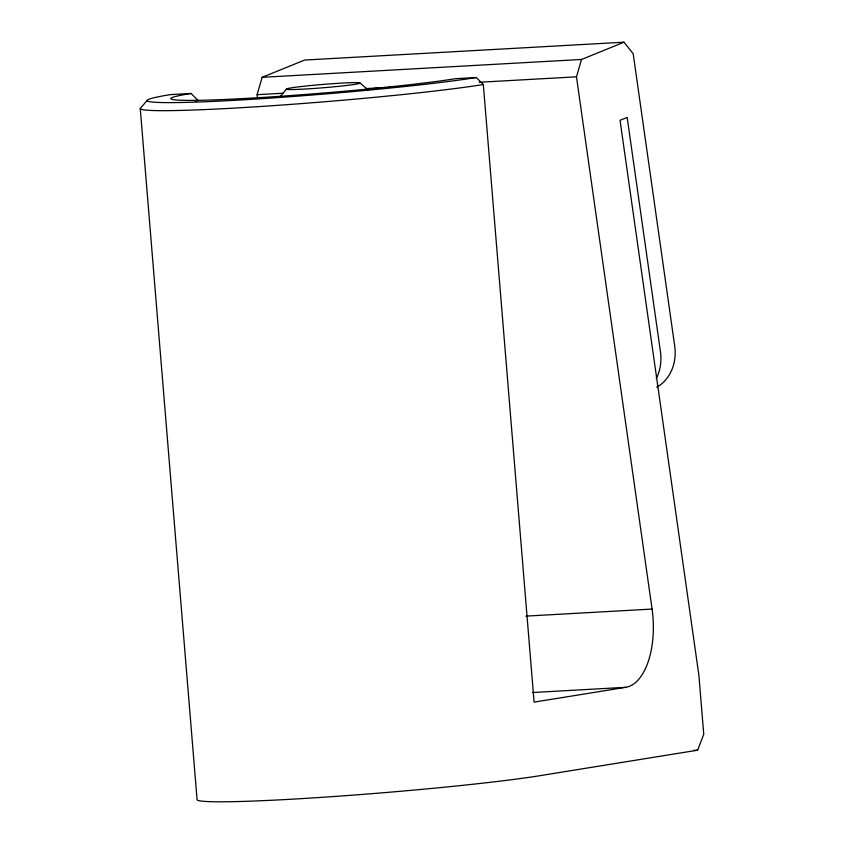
<?xml version="1.0" encoding="UTF-8"?>
<svg xmlns="http://www.w3.org/2000/svg" width="844" height="844" viewBox="0 0 844 844"><rect width="100%" height="100%" fill="white"/><g stroke="black" fill="none" stroke-linecap="round" stroke-linejoin="round"><path stroke-width="1.27" d="M257.631 98.59L257.082 94.676L262.146 77.321L304.631 60.051L624.011 42.2L633.19 53.773L674.683 345.818A44.31 37.832 67.9 0 1 656.716 387.238M476.322 77.521A176.902 8.029 -4.7 0 1 235.729 100.246A176.902 8.029 -4.7 0 1 170.298 94.633L191.082 93.462A152.869 6.931 -4.7 0 0 247.63 98.326A152.869 6.931 -4.7 0 0 455.538 78.682L476.322 77.521L483.317 84.516L534.094 702.124L625.794 687.311A65.674 32.8 86.8 0 0 652.074 609.062L576.463 76.825L581.527 59.46L624.011 42.2M147.004 100.573L140.252 108.528L197.074 799.658A184.287 8.356 -4.7 0 0 333.865 796.514A184.287 8.356 -4.7 0 0 540.139 775.647L697.65 750.189L703.748 734.301L698.916 675.474L620.045 120.312L627.166 117.421L660.441 351.61A44.31 37.832 67.9 0 1 656.273 378.471M279.754 97.06L286.57 89.095M262.146 77.321L581.527 59.46M257.082 94.676L283.362 93.209M366.169 88.578L385.887 87.47M388.514 87.333L393.768 87.037M479.202 82.258L576.463 76.825M525.896 616.12L652.074 609.062M532.469 692.534L625.794 687.311M693.705 750.411L697.65 750.189M360.05 83.05A36.862 1.667 -4.7 0 1 305.064 89.031A36.862 1.667 -4.7 0 1 304.821 86.141A36.862 1.667 -4.7 0 1 360.05 83.05L368.079 89.802A44.31 2.015 -4.7 0 0 366.528 89.401M191.082 93.462L198.076 100.457A145.484 6.604 -4.7 0 0 195.07 100.963M483.317 84.516A184.287 8.356 -4.7 0 1 277.043 105.384A184.287 8.356 -4.7 0 1 140.252 108.528"/></g></svg>
